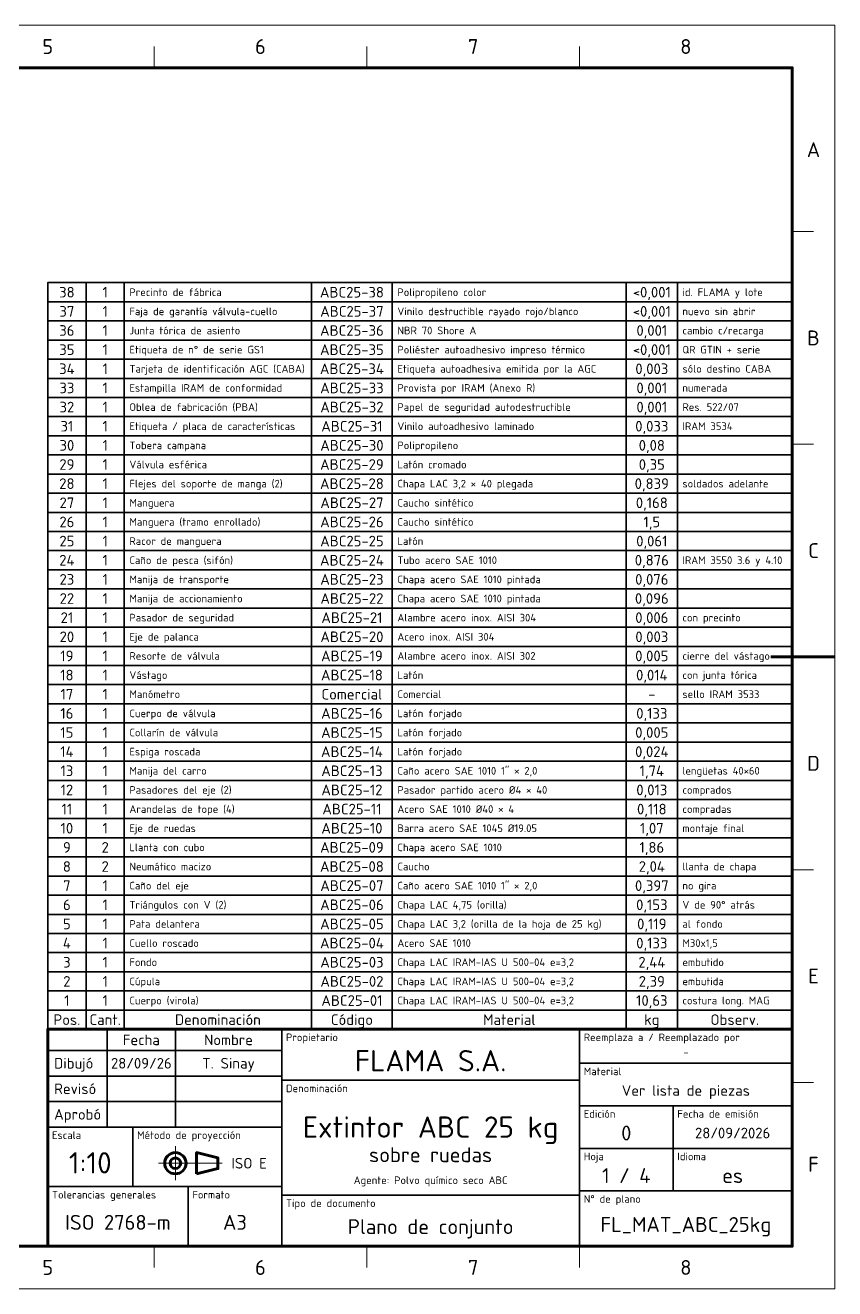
# Model space of a CAD drawing. Header units: millimetres. Extents: x 0 to 2208, y 0 to 420.
# Drawn here: x 229.7 to 420, y 0 to 297 of the extents above; entities that cross this region are included whole.
import ezdxf
from ezdxf.enums import TextEntityAlignment as Align

# ---------------------------------------------------------------- set-up
doc = ezdxf.new("R2010")
doc.units = ezdxf.units.MM
doc.linetypes.add('IRAM-F-TRAZO-PUNTO', pattern=[20, 15, -2, 1, -2])
for name, color, linetype, lineweight in [('01-VISIBLE', 7, 'CONTINUOUS', 70), ('03-EJE', 1, 'IRAM-F-TRAZO-PUNTO', 18), ('06-TEXTO', 7, 'CONTINUOUS', 25), ('07-RECUADRO', 7, 'CONTINUOUS', 70), ('08-FINA', 5, 'CONTINUOUS', 18), ('10-ROTULO', 7, 'CONTINUOUS', 35), ('11-TEXTO-ROTULO', 7, 'CONTINUOUS', 25)]:
    doc.layers.add(name, color=color, linetype=linetype, lineweight=lineweight)
doc.styles.add('ISO3098', font='isocpeur.ttf')

msp = doc.modelspace()

# ---------------------------------------------------------------- linework, layer by layer
at = {"layer": '01-VISIBLE'}
msp.add_lwpolyline([(270, 27), (275, 28.25), (275, 30.75), (270, 32)], close=True, dxfattribs=at)
for radius in [2.5, 1.25]:
    msp.add_circle((265, 29.5), radius, dxfattribs=at)
at = {"layer": '03-EJE'}
for p, q in [((265, 25.5), (265, 33.5)), ((261, 29.5), (276.5, 29.5))]:
    msp.add_line(p, q, dxfattribs=at)
at = {"layer": '07-RECUADRO'}
msp.add_line((420, 148.5), (405, 148.5), dxfattribs=at)
for points in [[(25, 10), (410, 10), (410, 287), (25, 287)], [(235, 10), (410, 10), (410, 61), (235, 61)]]:
    msp.add_lwpolyline(points, close=True, dxfattribs=at)
at = {"layer": '08-FINA'}
for p, q in [((260, 287), (260, 292)), ((310, 287), (310, 292)), ((360, 287), (360, 292)), ((410, 248.5), (415, 248.5)), ((410, 198.5), (415, 198.5)), ((410, 98.5), (415, 98.5)), ((410, 48.5), (415, 48.5)), ((260, 10), (260, 5)), ((310, 10), (310, 5)), ((360, 10), (360, 5))]:
    msp.add_line(p, q, dxfattribs=at)
msp.add_lwpolyline([(0, 0), (420, 0), (420, 297), (0, 297)], close=True, dxfattribs=at)
at = {"layer": '10-ROTULO'}
for p, q in [((244, 61), (244, 236.5)), ((253, 61), (253, 236.5)), ((297, 61), (297, 236.5)), ((316, 61), (316, 236.5)), ((371, 61), (371, 236.5)), ((383, 61), (383, 236.5)), ((235, 232), (410, 232)), ((235, 227.5), (410, 227.5)), ((235, 223), (410, 223)), ((235, 218.5), (410, 218.5)), ((235, 214), (410, 214)), ((235, 209.5), (410, 209.5)), ((235, 205), (410, 205)), ((235, 200.5), (410, 200.5)), ((235, 196), (410, 196)), ((235, 191.5), (410, 191.5)), ((235, 187), (410, 187)), ((235, 182.5), (410, 182.5)), ((235, 178), (410, 178)), ((235, 173.5), (410, 173.5)), ((235, 169), (410, 169)), ((235, 164.5), (410, 164.5)), ((235, 160), (410, 160)), ((235, 155.5), (410, 155.5)), ((235, 151), (410, 151)), ((235, 146.5), (410, 146.5)), ((235, 142), (410, 142)), ((235, 137.5), (410, 137.5)), ((235, 133), (410, 133)), ((235, 128.5), (410, 128.5)), ((235, 124), (410, 124)), ((235, 119.5), (410, 119.5)), ((235, 115), (410, 115)), ((235, 110.5), (410, 110.5)), ((235, 106), (410, 106)), ((235, 101.5), (410, 101.5)), ((235, 97), (410, 97)), ((235, 92.5), (410, 92.5)), ((235, 88), (410, 88)), ((235, 83.5), (410, 83.5)), ((235, 79), (410, 79)), ((235, 74.5), (410, 74.5)), ((235, 70), (410, 70)), ((235, 65.5), (410, 65.5))]:
    msp.add_line(p, q, dxfattribs=at)
for points in [[(235, 61), (410, 61), (410, 236.5), (235, 236.5)], [(235, 56), (249, 56), (249, 61), (235, 61)], [(249, 56), (265, 56), (265, 61), (249, 61)], [(265, 56), (290, 56), (290, 61), (265, 61)], [(290, 49), (360, 49), (360, 61), (290, 61)], [(360, 53), (410, 53), (410, 61), (360, 61)], [(235, 50), (249, 50), (249, 56), (235, 56)], [(249, 50), (265, 50), (265, 56), (249, 56)], [(265, 50), (290, 50), (290, 56), (265, 56)], [(360, 43), (410, 43), (410, 53), (360, 53)], [(235, 44), (249, 44), (249, 50), (235, 50)], [(249, 44), (265, 44), (265, 50), (249, 50)], [(265, 44), (290, 44), (290, 50), (265, 50)], [(290, 22), (360, 22), (360, 49), (290, 49)], [(235, 38), (249, 38), (249, 44), (235, 44)], [(249, 38), (265, 38), (265, 44), (249, 44)], [(265, 38), (290, 38), (290, 44), (265, 44)], [(360, 33), (382, 33), (382, 43), (360, 43)], [(382, 33), (410, 33), (410, 43), (382, 43)], [(235, 24), (255, 24), (255, 38), (235, 38)], [(255, 24), (290, 24), (290, 38), (255, 38)], [(360, 23), (382, 23), (382, 33), (360, 33)], [(382, 23), (410, 23), (410, 33), (382, 33)], [(235, 10), (268, 10), (268, 24), (235, 24)], [(268, 10), (290, 10), (290, 24), (268, 24)], [(290, 10), (360, 10), (360, 22), (290, 22)], [(360, 10), (410, 10), (410, 23), (360, 23)]]:
    msp.add_lwpolyline(points, close=True, dxfattribs=at)

# ---------------------------------------------------------------- texts
at = {"layer": '06-TEXTO', "style": 'ISO3098'}
for s, p in [('5', (235, 292)), ('6', (285, 292)), ('7', (335, 292)), ('8', (385, 292)), ('A', (415, 267.75)), ('B', (415, 223.5)), ('C', (415, 173.5)), ('D', (415, 123.5)), ('E', (415, 73.5)), ('F', (415, 29.25)), ('5', (235, 5)), ('6', (285, 5)), ('7', (335, 5)), ('8', (385, 5))]:
    msp.add_text(s, height=3.5, dxfattribs=at).set_placement(p, align=Align.MIDDLE_CENTER)
at = {"layer": '11-TEXTO-ROTULO', "style": 'ISO3098'}
for s, height, p in [('38', 2.5, (239.5, 234.25)), ('1', 2.5, (248.5, 234.25)), ('ABC25-38', 2.5, (306.5, 234.25)), ('<0,001', 2.5, (377, 234.25)), ('37', 2.5, (239.5, 229.75)), ('1', 2.5, (248.5, 229.75)), ('ABC25-37', 2.5, (306.5, 229.75)), ('<0,001', 2.5, (377, 229.75)), ('36', 2.5, (239.5, 225.25)), ('1', 2.5, (248.5, 225.25)), ('ABC25-36', 2.5, (306.5, 225.25)), ('0,001', 2.5, (377, 225.25)), ('35', 2.5, (239.5, 220.75)), ('1', 2.5, (248.5, 220.75)), ('ABC25-35', 2.5, (306.5, 220.75)), ('<0,001', 2.5, (377, 220.75)), ('34', 2.5, (239.5, 216.25)), ('1', 2.5, (248.5, 216.25)), ('ABC25-34', 2.5, (306.5, 216.25)), ('0,003', 2.5, (377, 216.25)), ('33', 2.5, (239.5, 211.75)), ('1', 2.5, (248.5, 211.75)), ('ABC25-33', 2.5, (306.5, 211.75)), ('0,001', 2.5, (377, 211.75)), ('32', 2.5, (239.5, 207.25)), ('1', 2.5, (248.5, 207.25)), ('ABC25-32', 2.5, (306.5, 207.25)), ('0,001', 2.5, (377, 207.25)), ('31', 2.5, (239.5, 202.75)), ('1', 2.5, (248.5, 202.75)), ('ABC25-31', 2.5, (306.5, 202.75)), ('0,033', 2.5, (377, 202.75)), ('30', 2.5, (239.5, 198.25)), ('1', 2.5, (248.5, 198.25)), ('ABC25-30', 2.5, (306.5, 198.25)), ('0,08', 2.5, (377, 198.25)), ('29', 2.5, (239.5, 193.75)), ('1', 2.5, (248.5, 193.75)), ('ABC25-29', 2.5, (306.5, 193.75)), ('0,35', 2.5, (377, 193.75)), ('28', 2.5, (239.5, 189.25)), ('1', 2.5, (248.5, 189.25)), ('ABC25-28', 2.5, (306.5, 189.25)), ('0,839', 2.5, (377, 189.25)), ('27', 2.5, (239.5, 184.75)), ('1', 2.5, (248.5, 184.75)), ('ABC25-27', 2.5, (306.5, 184.75)), ('0,168', 2.5, (377, 184.75)), ('26', 2.5, (239.5, 180.25)), ('1', 2.5, (248.5, 180.25)), ('ABC25-26', 2.5, (306.5, 180.25)), ('1,5', 2.5, (377, 180.25)), ('25', 2.5, (239.5, 175.75)), ('1', 2.5, (248.5, 175.75)), ('ABC25-25', 2.5, (306.5, 175.75)), ('0,061', 2.5, (377, 175.75)), ('24', 2.5, (239.5, 171.25)), ('1', 2.5, (248.5, 171.25)), ('ABC25-24', 2.5, (306.5, 171.25)), ('0,876', 2.5, (377, 171.25)), ('23', 2.5, (239.5, 166.75)), ('1', 2.5, (248.5, 166.75)), ('ABC25-23', 2.5, (306.5, 166.75)), ('0,076', 2.5, (377, 166.75)), ('22', 2.5, (239.5, 162.25)), ('1', 2.5, (248.5, 162.25)), ('ABC25-22', 2.5, (306.5, 162.25)), ('0,096', 2.5, (377, 162.25)), ('21', 2.5, (239.5, 157.75)), ('1', 2.5, (248.5, 157.75)), ('ABC25-21', 2.5, (306.5, 157.75)), ('0,006', 2.5, (377, 157.75)), ('20', 2.5, (239.5, 153.25)), ('1', 2.5, (248.5, 153.25)), ('ABC25-20', 2.5, (306.5, 153.25)), ('0,003', 2.5, (377, 153.25)), ('19', 2.5, (239.5, 148.75)), ('1', 2.5, (248.5, 148.75)), ('ABC25-19', 2.5, (306.5, 148.75)), ('0,005', 2.5, (377, 148.75)), ('18', 2.5, (239.5, 144.25)), ('1', 2.5, (248.5, 144.25)), ('ABC25-18', 2.5, (306.5, 144.25)), ('0,014', 2.5, (377, 144.25)), ('17', 2.5, (239.5, 139.75)), ('1', 2.5, (248.5, 139.75)), ('Comercial', 2.5, (306.5, 139.75)), ('-', 2.5, (377, 139.75)), ('16', 2.5, (239.5, 135.25)), ('1', 2.5, (248.5, 135.25)), ('ABC25-16', 2.5, (306.5, 135.25)), ('0,133', 2.5, (377, 135.25)), ('15', 2.5, (239.5, 130.75)), ('1', 2.5, (248.5, 130.75)), ('ABC25-15', 2.5, (306.5, 130.75)), ('0,005', 2.5, (377, 130.75)), ('14', 2.5, (239.5, 126.25)), ('1', 2.5, (248.5, 126.25)), ('ABC25-14', 2.5, (306.5, 126.25)), ('0,024', 2.5, (377, 126.25)), ('13', 2.5, (239.5, 121.75)), ('1', 2.5, (248.5, 121.75)), ('ABC25-13', 2.5, (306.5, 121.75)), ('1,74', 2.5, (377, 121.75)), ('12', 2.5, (239.5, 117.25)), ('1', 2.5, (248.5, 117.25)), ('ABC25-12', 2.5, (306.5, 117.25)), ('0,013', 2.5, (377, 117.25)), ('11', 2.5, (239.5, 112.75)), ('1', 2.5, (248.5, 112.75)), ('ABC25-11', 2.5, (306.5, 112.75)), ('0,118', 2.5, (377, 112.75)), ('10', 2.5, (239.5, 108.25)), ('1', 2.5, (248.5, 108.25)), ('ABC25-10', 2.5, (306.5, 108.25)), ('1,07', 2.5, (377, 108.25)), ('9', 2.5, (239.5, 103.75)), ('2', 2.5, (248.5, 103.75)), ('ABC25-09', 2.5, (306.5, 103.75)), ('1,86', 2.5, (377, 103.75)), ('8', 2.5, (239.5, 99.25)), ('2', 2.5, (248.5, 99.25)), ('ABC25-08', 2.5, (306.5, 99.25)), ('2,04', 2.5, (377, 99.25)), ('7', 2.5, (239.5, 94.75)), ('1', 2.5, (248.5, 94.75)), ('ABC25-07', 2.5, (306.5, 94.75)), ('0,397', 2.5, (377, 94.75)), ('6', 2.5, (239.5, 90.25)), ('1', 2.5, (248.5, 90.25)), ('ABC25-06', 2.5, (306.5, 90.25)), ('0,153', 2.5, (377, 90.25)), ('5', 2.5, (239.5, 85.75)), ('1', 2.5, (248.5, 85.75)), ('ABC25-05', 2.5, (306.5, 85.75)), ('0,119', 2.5, (377, 85.75)), ('4', 2.5, (239.5, 81.25)), ('1', 2.5, (248.5, 81.25)), ('ABC25-04', 2.5, (306.5, 81.25)), ('0,133', 2.5, (377, 81.25)), ('3', 2.5, (239.5, 76.75)), ('1', 2.5, (248.5, 76.75)), ('ABC25-03', 2.5, (306.5, 76.75)), ('2,44', 2.5, (377, 76.75)), ('2', 2.5, (239.5, 72.25)), ('1', 2.5, (248.5, 72.25)), ('ABC25-02', 2.5, (306.5, 72.25)), ('2,39', 2.5, (377, 72.25)), ('1', 2.5, (239.5, 67.75)), ('1', 2.5, (248.5, 67.75)), ('ABC25-01', 2.5, (306.5, 67.75)), ('10,63', 2.5, (377, 67.75)), ('Pos.', 2.5, (239.5, 63.25)), ('Cant.', 2.5, (248.5, 63.25)), ('Denominación', 2.5, (275, 63.25)), ('Código', 2.5, (306.5, 63.25)), ('Material', 2.5, (343.5, 63.25)), ('kg', 2.5, (377, 63.25)), ('Observ.', 2.5, (396.5, 63.25)), ('Fecha', 2.5, (257, 58.5)), ('Nombre', 2.5, (277.5, 58.5)), ('28/09/26', 2.5, (257, 53)), ('T. Sinay', 2.5, (277.5, 53)), ('FLAMA S.A.', 5, (325, 53.6)), ('-', 1.8, (385, 55.6)), ('Ver lista de piezas', 2.5, (385, 46.6)), ('Extintor ABC 25 kg', 5, (325, 38)), ('0', 3.5, (371, 36.6)), ('28/09/2026', 2.5, (396, 36.6)), ('sobre ruedas', 3.5, (325, 31.5)), ('1:10', 5, (245, 29.6)), ('1 / 4', 3.5, (371, 26.6)), ('es', 3.5, (396, 26.6)), ('Agente: Polvo químico seco ABC', 1.8, (325, 25.5)), ('ISO 2768-m', 3.5, (251.5, 15.6)), ('A3', 3.5, (279, 15.6)), ('Plano de conjunto', 3.5, (325, 14.6)), ('FL_MAT_ABC_25kg', 3.5, (385, 15.1))]:
    msp.add_text(s, height=height, dxfattribs=at).set_placement(p, align=Align.MIDDLE_CENTER)
for s, height, p in [('Precinto de fábrica', 1.8, (254.2, 234.25)), ('Polipropileno color', 1.8, (317.2, 234.25)), ('id. FLAMA y lote', 1.8, (384.2, 234.25)), ('Faja de garantía válvula-cuello', 1.8, (254.2, 229.75)), ('Vinilo destructible rayado rojo/blanco', 1.8, (317.2, 229.75)), ('nuevo sin abrir', 1.8, (384.2, 229.75)), ('Junta tórica de asiento', 1.8, (254.2, 225.25)), ('NBR 70 Shore A', 1.8, (317.2, 225.25)), ('cambio c/recarga', 1.8, (384.2, 225.25)), ('Etiqueta de n° de serie GS1', 1.8, (254.2, 220.75)), ('Poliéster autoadhesivo impreso térmico', 1.8, (317.2, 220.75)), ('QR GTIN + serie', 1.8, (384.2, 220.75)), ('Tarjeta de identificación AGC (CABA)', 1.8, (254.2, 216.25)), ('Etiqueta autoadhesiva emitida por la AGC', 1.8, (317.2, 216.25)), ('sólo destino CABA', 1.8, (384.2, 216.25)), ('Estampilla IRAM de conformidad', 1.8, (254.2, 211.75)), ('Provista por IRAM (Anexo R)', 1.8, (317.2, 211.75)), ('numerada', 1.8, (384.2, 211.75)), ('Oblea de fabricación (PBA)', 1.8, (254.2, 207.25)), ('Papel de seguridad autodestructible', 1.8, (317.2, 207.25)), ('Res. 522/07', 1.8, (384.2, 207.25)), ('Etiqueta / placa de características', 1.8, (254.2, 202.75)), ('Vinilo autoadhesivo laminado', 1.8, (317.2, 202.75)), ('IRAM 3534', 1.8, (384.2, 202.75)), ('Tobera campana', 1.8, (254.2, 198.25)), ('Polipropileno', 1.8, (317.2, 198.25)), ('Válvula esférica', 1.8, (254.2, 193.75)), ('Latón cromado', 1.8, (317.2, 193.75)), ('Flejes del soporte de manga (2)', 1.8, (254.2, 189.25)), ('Chapa LAC 3,2 × 40 plegada', 1.8, (317.2, 189.25)), ('soldados adelante', 1.8, (384.2, 189.25)), ('Manguera', 1.8, (254.2, 184.75)), ('Caucho sintético', 1.8, (317.2, 184.75)), ('Manguera (tramo enrollado)', 1.8, (254.2, 180.25)), ('Caucho sintético', 1.8, (317.2, 180.25)), ('Racor de manguera', 1.8, (254.2, 175.75)), ('Latón', 1.8, (317.2, 175.75)), ('Caño de pesca (sifón)', 1.8, (254.2, 171.25)), ('Tubo acero SAE 1010', 1.8, (317.2, 171.25)), ('IRAM 3550 3.6 y 4.10', 1.8, (384.2, 171.25)), ('Manija de transporte', 1.8, (254.2, 166.75)), ('Chapa acero SAE 1010 pintada', 1.8, (317.2, 166.75)), ('Manija de accionamiento', 1.8, (254.2, 162.25)), ('Chapa acero SAE 1010 pintada', 1.8, (317.2, 162.25)), ('Pasador de seguridad', 1.8, (254.2, 157.75)), ('Alambre acero inox. AISI 304', 1.8, (317.2, 157.75)), ('con precinto', 1.8, (384.2, 157.75)), ('Eje de palanca', 1.8, (254.2, 153.25)), ('Acero inox. AISI 304', 1.8, (317.2, 153.25)), ('Resorte de válvula', 1.8, (254.2, 148.75)), ('Alambre acero inox. AISI 302', 1.8, (317.2, 148.75)), ('cierre del vástago', 1.8, (384.2, 148.75)), ('Vástago', 1.8, (254.2, 144.25)), ('Latón', 1.8, (317.2, 144.25)), ('con junta tórica', 1.8, (384.2, 144.25)), ('Manómetro', 1.8, (254.2, 139.75)), ('Comercial', 1.8, (317.2, 139.75)), ('sello IRAM 3533', 1.8, (384.2, 139.75)), ('Cuerpo de válvula', 1.8, (254.2, 135.25)), ('Latón forjado', 1.8, (317.2, 135.25)), ('Collarín de válvula', 1.8, (254.2, 130.75)), ('Latón forjado', 1.8, (317.2, 130.75)), ('Espiga roscada', 1.8, (254.2, 126.25)), ('Latón forjado', 1.8, (317.2, 126.25)), ('Manija del carro', 1.8, (254.2, 121.75)), ('Caño acero SAE 1010 1" × 2,0', 1.8, (317.2, 121.75)), ('lengüetas 40×60', 1.8, (384.2, 121.75)), ('Pasadores del eje (2)', 1.8, (254.2, 117.25)), ('Pasador partido acero Ø4 × 40', 1.8, (317.2, 117.25)), ('comprados', 1.8, (384.2, 117.25)), ('Arandelas de tope (4)', 1.8, (254.2, 112.75)), ('Acero SAE 1010 Ø40 × 4', 1.8, (317.2, 112.75)), ('compradas', 1.8, (384.2, 112.75)), ('Eje de ruedas', 1.8, (254.2, 108.25)), ('Barra acero SAE 1045 Ø19.05', 1.8, (317.2, 108.25)), ('montaje final', 1.8, (384.2, 108.25)), ('Llanta con cubo', 1.8, (254.2, 103.75)), ('Chapa acero SAE 1010', 1.8, (317.2, 103.75)), ('Neumático macizo', 1.8, (254.2, 99.25)), ('Caucho', 1.8, (317.2, 99.25)), ('llanta de chapa', 1.8, (384.2, 99.25)), ('Caño del eje', 1.8, (254.2, 94.75)), ('Caño acero SAE 1010 1" × 2,0', 1.8, (317.2, 94.75)), ('no gira', 1.8, (384.2, 94.75)), ('Triángulos con V (2)', 1.8, (254.2, 90.25)), ('Chapa LAC 4,75 (orilla)', 1.8, (317.2, 90.25)), ('V de 90° atrás', 1.8, (384.2, 90.25)), ('Pata delantera', 1.8, (254.2, 85.75)), ('Chapa LAC 3,2 (orilla de la hoja de 25 kg)', 1.8, (317.2, 85.75)), ('al fondo', 1.8, (384.2, 85.75)), ('Cuello roscado', 1.8, (254.2, 81.25)), ('Acero SAE 1010', 1.8, (317.2, 81.25)), ('M30x1,5', 1.8, (384.2, 81.25)), ('Fondo', 1.8, (254.2, 76.75)), ('Chapa LAC IRAM-IAS U 500-04 e=3,2', 1.8, (317.2, 76.75)), ('embutido', 1.8, (384.2, 76.75)), ('Cúpula', 1.8, (254.2, 72.25)), ('Chapa LAC IRAM-IAS U 500-04 e=3,2', 1.8, (317.2, 72.25)), ('embutida', 1.8, (384.2, 72.25)), ('Cuerpo (virola)', 1.8, (254.2, 67.75)), ('Chapa LAC IRAM-IAS U 500-04 e=3,2', 1.8, (317.2, 67.75)), ('costura long. MAG', 1.8, (384.2, 67.75)), ('Dibujó', 2.5, (236.5, 53)), ('Revisó', 2.5, (236.5, 47)), ('Aprobó', 2.5, (236.5, 41))]:
    msp.add_text(s, height=height, dxfattribs=at).set_placement(p, align=Align.MIDDLE_LEFT)
for s, p in [('Propietario', (291, 60)), ('Reemplaza a / Reemplazado por', (361, 60)), ('Material', (361, 52)), ('Denominación', (291, 48)), ('Edición', (361, 42)), ('Fecha de emisión', (383, 42)), ('Escala', (236, 37)), ('Método de proyección', (256, 37)), ('Hoja', (361, 32)), ('Idioma', (383, 32)), ('Tolerancias generales', (236, 23)), ('Formato', (269, 23)), ('Tipo de documento', (291, 21)), ('N° de plano', (361, 22))]:
    msp.add_text(s, height=1.8, dxfattribs=at).set_placement(p, align=Align.TOP_LEFT)
msp.add_text('ISO E', height=2.5, dxfattribs=at).set_placement((286.5, 29.5), align=Align.MIDDLE_RIGHT)

doc.saveas('drawing.dxf')
